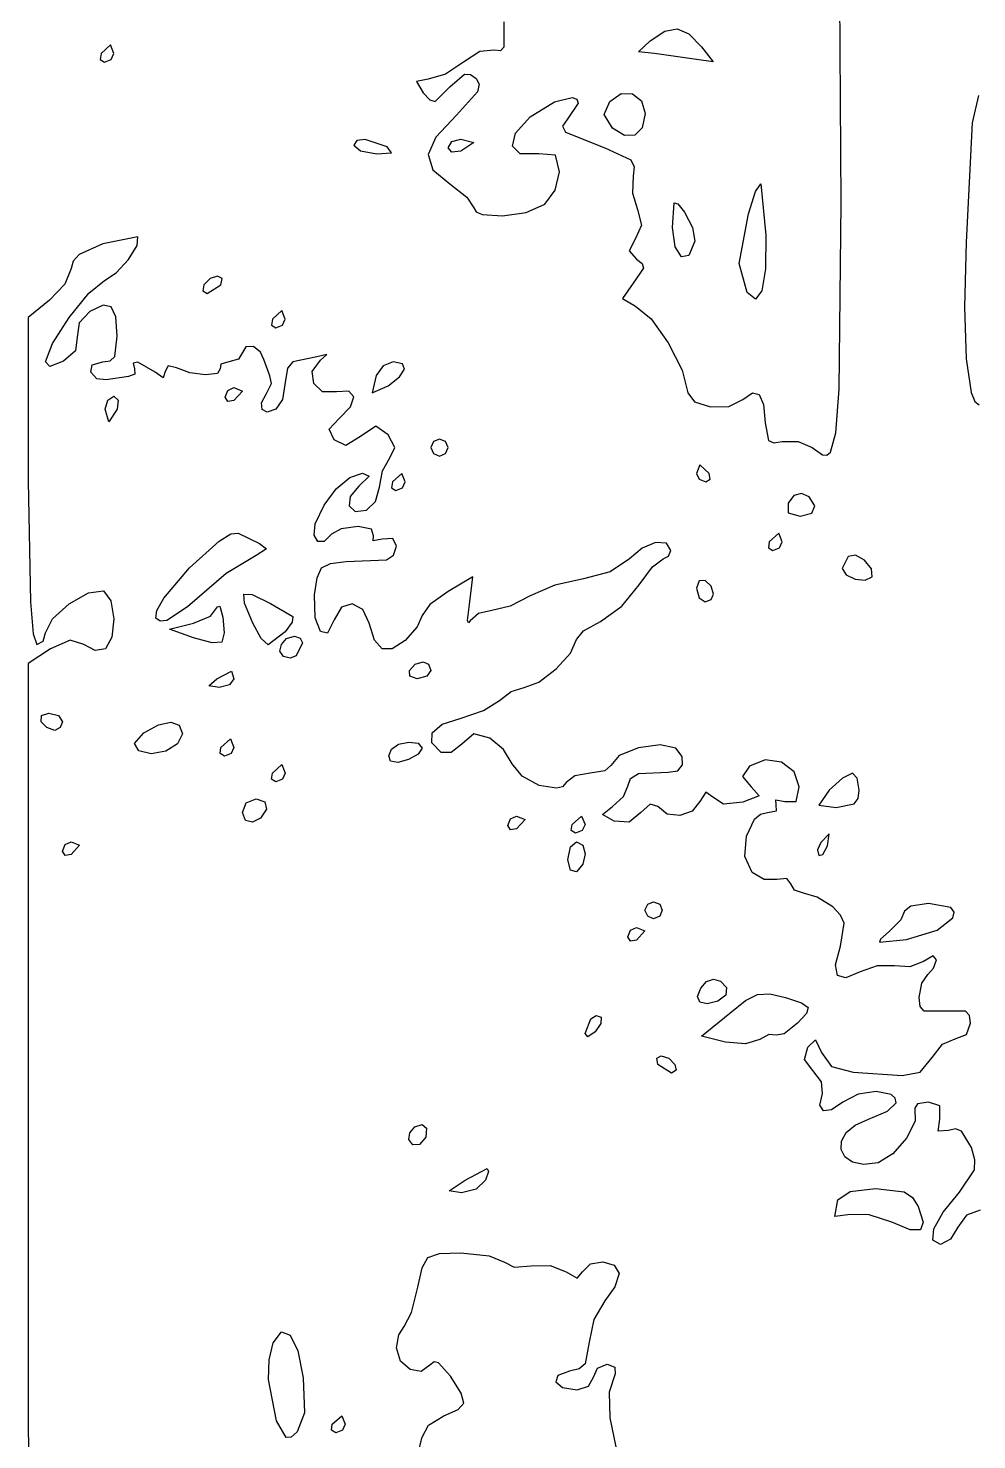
# Model space of a CAD drawing. Extents: x 0 to 282, y 0 to 282.
# Drawn here: x 0 to 39.1, y 177.9 to 236 of the extents above; entities that cross this region are included whole.
import ezdxf

# ---------------------------------------------------------------- set-up
doc = ezdxf.new("R2010")
doc.units = 0

msp = doc.modelspace()

# ---------------------------------------------------------------- linework, layer by layer
at = {"layer": 'Layer 1'}
for p, q in [((33.474791, 228.808388), (33.372814, 243.875883)), ((19.57919, 236.255852), (19.5836, 235.210747)), ((25.131174, 235.016731), (25.611834, 235.479752)), ((25.611834, 235.479752), (26.220377, 235.867808)), ((26.220377, 235.867808), (26.723086, 235.964822)), ((26.723086, 235.964822), (27.199337, 235.757565)), ((27.199337, 235.757565), (27.728504, 235.232807)), ((2.99861, 234.95), (2.963332, 234.707465)), ((3.386666, 235.302778), (2.99861, 234.95)), ((2.99861, 234.95), (2.99861, 234.95)), ((3.527777, 234.95), (3.386666, 235.302778)), ((3.413124, 234.707465), (3.527777, 234.95)), ((18.595821, 235.029946), (17.921134, 234.597793)), ((19.191134, 235.091682), (18.595821, 235.029946)), ((19.445244, 235.060264), (19.191134, 235.091682)), ((19.5836, 235.210747), (19.445244, 235.060264)), ((25.788223, 234.950585), (25.131174, 235.016731)), ((27.516833, 234.70364), (25.788223, 234.950585)), ((27.7285, 235.232807), (28.20475, 234.611036)), ((27.728504, 235.232807), (27.7285, 235.232807)), ((2.963332, 234.707465), (3.139721, 234.597222)), ((3.139721, 234.597222), (3.413124, 234.707465)), ((17.921134, 234.597793), (17.184711, 234.099494)), ((28.20475, 234.611036), (27.516833, 234.70364)), ((16.474744, 233.892237), (15.985264, 233.795223)), ((15.985264, 233.795223), (16.263077, 233.327792)), ((17.184711, 234.099494), (16.474744, 233.892237)), ((17.356687, 233.574737), (17.969639, 234.095085)), ((17.969639, 234.095085), (18.214929, 234.090675)), ((18.214929, 234.090675), (18.450297, 233.927515)), ((18.450297, 233.927515), (18.571564, 233.690492)), ((18.571564, 233.690492), (18.494394, 233.380709)), ((16.263077, 233.327792), (16.533173, 233.038955)), ((16.756966, 232.975014), (17.356687, 233.574737)), ((18.494394, 233.380709), (17.638908, 232.410565)), ((21.668847, 232.963446), (22.397003, 233.147)), ((22.397003, 233.147), (22.593443, 233.076927)), ((23.953777, 232.975024), (24.417901, 233.29969)), ((24.417901, 233.29969), (24.888639, 233.296934)), ((24.888639, 233.296934), (25.253544, 233.009751)), ((39.136351, 233.221779), (38.876177, 232.09289)), ((16.533173, 233.038955), (16.756966, 232.975014)), ((20.672802, 232.340022), (21.668847, 232.963446)), ((22.642296, 232.900607), (22.189752, 232.234189)), ((22.593443, 233.076927), (22.642296, 232.900607)), ((23.715651, 232.441449), (23.953777, 232.975024)), ((25.253544, 233.009751), (25.400167, 232.481135)), ((17.638908, 232.410565), (16.791138, 231.513185)), ((20.068117, 231.666434), (20.672802, 232.340022)), ((22.189752, 232.234189), (21.995724, 231.95803)), ((21.995724, 231.95803), (22.119196, 231.718251)), ((24.05961, 231.881414), (23.715651, 232.441449)), ((25.40017, 232.481137), (25.284966, 231.896298)), ((25.400167, 232.481135), (25.40017, 232.481137)), ((38.876177, 232.09289), (38.629232, 227.18928)), ((13.536242, 231.367374), (13.405605, 231.175)), ((13.868624, 231.417535), (13.536242, 231.367374)), ((14.781435, 231.104444), (13.868624, 231.417535)), ((16.791138, 231.513185), (16.465922, 230.787786)), ((17.445026, 231.325784), (17.815443, 231.422798)), ((17.815443, 231.422798), (18.34461, 231.281687)), ((19.936376, 231.131753), (20.068117, 231.666434)), ((22.119196, 231.718251), (23.741972, 231.070019)), ((24.551848, 231.573286), (24.05961, 231.881414)), ((24.981246, 231.585964), (24.551848, 231.573286)), ((25.284966, 231.896298), (24.981246, 231.585964)), ((13.4056, 231.175), (13.683413, 230.945694)), ((13.405605, 231.175), (13.4056, 231.175)), ((13.683413, 230.945694), (14.358101, 230.822222)), ((14.358101, 230.822222), (14.953414, 230.8575)), ((14.953414, 230.8575), (14.781435, 231.104444)), ((16.465922, 230.787786), (16.656643, 230.168222)), ((17.286276, 231.07002), (17.445026, 231.325784)), ((17.445026, 230.893632), (17.286276, 231.07002)), ((17.815443, 230.928909), (17.445026, 230.893632)), ((18.34461, 231.281687), (17.815443, 230.928909)), ((18.34461, 231.281687), (18.34461, 231.281687)), ((20.261043, 230.82197), (19.936376, 231.131753)), ((21.02558, 230.823072), (20.261043, 230.82197)), ((21.713497, 230.770155), (21.02558, 230.823072)), ((21.872247, 230.082238), (21.713497, 230.770155)), ((23.741972, 231.070019), (24.813537, 230.580539)), ((24.813537, 230.580539), (24.957405, 230.29115)), ((24.957405, 230.29115), (24.906142, 229.905849)), ((16.656643, 230.168222), (17.356686, 229.588345)), ((21.691448, 229.319353), (21.872247, 230.082238)), ((24.906142, 229.905849), (24.888503, 229.204702)), ((17.356686, 229.588345), (18.062242, 229.041539)), ((18.062242, 229.041539), (18.344464, 228.600567)), ((21.272524, 228.741678), (21.691448, 229.319353)), ((24.888503, 229.204702), (25.082531, 228.530019)), ((29.655525, 228.344819), (29.950425, 229.27417)), ((29.950425, 229.27417), (30.162643, 229.588367)), ((30.162643, 229.588367), (30.37431, 227.471697)), ((18.344464, 228.600567), (18.439893, 228.43155)), ((20.502473, 228.40709), (21.272524, 228.741678)), ((25.082531, 228.530019), (25.25892, 227.877379)), ((26.529027, 227.789187), (26.603992, 228.807832)), ((26.603992, 228.807832), (26.752269, 228.766492)), ((26.752269, 228.766492), (27.022916, 228.424187)), ((33.394865, 221.126087), (33.474791, 228.808388)), ((18.439893, 228.43155), (18.697793, 228.319998)), ((18.697793, 228.319998), (19.530679, 228.261018)), ((19.530679, 228.261018), (20.502473, 228.40709)), ((25.25892, 227.877379), (25.011975, 227.330569)), ((27.022916, 228.424187), (27.353645, 227.784776)), ((29.280698, 226.307527), (29.655525, 228.344819)), ((4.515528, 227.400809), (3.069138, 227.118587)), ((4.484111, 227.040311), (4.515528, 227.400809)), ((25.011975, 227.330569), (24.751802, 226.82786)), ((26.637616, 226.986617), (26.529027, 227.789187)), ((27.353645, 227.784776), (27.44625, 227.224737)), ((30.37431, 227.471687), (30.357222, 226.080418)), ((30.37431, 227.471697), (30.37431, 227.471687)), ((3.069138, 227.118587), (2.098998, 226.673204)), ((4.131886, 226.474763), (4.484111, 227.040311)), ((24.751802, 226.82786), (25.047253, 226.483902)), ((26.895034, 226.580921), (26.637616, 226.986617)), ((27.44625, 227.224742), (27.198754, 226.638248)), ((27.44625, 227.224737), (27.44625, 227.224742)), ((38.629232, 227.18928), (38.548203, 224.504859)), ((1.848745, 226.399249), (1.763858, 226.095527)), ((2.098998, 226.673204), (1.848745, 226.399249)), ((3.627524, 225.922446), (4.131886, 226.474763)), ((25.047253, 226.483902), (25.278213, 226.304757)), ((25.278213, 226.304757), (25.333886, 226.109075)), ((27.198754, 226.638248), (26.895034, 226.580921)), ((29.598198, 225.108077), (29.280698, 226.307527)), ((1.763858, 226.095527), (1.508094, 225.456116)), ((2.491468, 225.077983), (3.139698, 225.601639)), ((3.139698, 225.601639), (3.627524, 225.922446)), ((7.487714, 225.680764), (7.23195, 225.425)), ((7.796395, 225.777778), (7.487714, 225.680764)), ((7.986013, 225.680764), (7.796395, 225.777778)), ((7.937506, 225.425), (7.986013, 225.680764)), ((25.333886, 226.109075), (24.906142, 225.496124)), ((30.357222, 226.080418), (30.21115, 225.17863)), ((1.508094, 225.456116), (0.881913, 224.790247)), ((1.684488, 224.084693), (2.491468, 225.077983)), ((7.23195, 225.425), (7.183443, 225.182465)), ((7.183443, 225.182465), (7.373061, 225.072222)), ((7.23195, 225.425), (7.23195, 225.425)), ((7.373061, 225.072222), (7.937506, 225.425)), ((24.906142, 225.496124), (24.469579, 224.861124)), ((29.95263, 224.832468), (29.598198, 225.108077)), ((30.21115, 225.17863), (29.95263, 224.832468)), ((0.881913, 224.790247), (-0.000032, 224.084691)), ((3.083472, 224.583537), (2.539974, 224.331635)), ((3.421919, 224.52125), (3.083472, 224.583537)), ((3.601615, 224.10839), (3.421919, 224.52125)), ((24.469579, 224.861124), (25.011975, 224.543623)), ((25.011975, 224.543623), (25.645874, 224.031543)), ((38.548203, 224.504859), (38.616003, 222.38268)), ((-0.000032, 224.084691), (-0.000032, 217.346631)), ((0.99657, 223.012028), (1.684488, 224.084693)), ((2.103411, 223.855385), (2.010807, 223.273305)), ((2.539974, 224.331635), (2.103411, 223.855385)), ((3.668864, 223.308575), (3.601615, 224.10839)), ((10.0542, 224.014), (10.018922, 223.771465)), ((10.442256, 224.366778), (10.0542, 224.014)), ((10.0542, 224.014), (10.0542, 224.014)), ((10.583367, 224.014), (10.442256, 224.366778)), ((10.468714, 223.771465), (10.583367, 224.014)), ((25.645874, 224.031543), (26.352534, 223.039905)), ((2.010807, 223.273305), (1.940251, 222.713269)), ((3.56744, 222.47514), (3.668864, 223.308575)), ((10.018922, 223.771465), (10.195311, 223.661222)), ((10.195311, 223.661222), (10.468714, 223.771465)), ((0.705528, 222.250249), (0.99657, 223.012028)), ((1.940251, 222.713269), (1.446362, 222.285527)), ((8.819425, 222.6383), (8.656265, 222.364896)), ((8.956126, 222.867606), (8.819425, 222.6383)), ((9.278036, 222.885245), (8.956126, 222.867606)), ((9.569078, 222.64712), (9.278036, 222.885245)), ((9.70137, 222.356078), (9.569078, 222.64712)), ((26.352534, 223.039905), (26.926902, 221.909361)), ((0.890736, 222.06945), (0.705528, 222.250249)), ((1.446362, 222.285527), (0.890736, 222.06945)), ((2.575252, 221.826911), (2.636988, 222.131182)), ((2.636988, 222.131182), (3.069141, 222.250245)), ((3.069141, 222.250245), (3.376168, 222.301508)), ((3.376168, 222.301508), (3.56744, 222.47514)), ((4.506711, 222.241425), (4.318196, 222.19402)), ((4.318196, 222.19402), (4.37442, 221.968022)), ((5.221087, 221.826911), (4.506711, 222.241425)), ((5.767893, 222.091494), (5.644421, 221.862188)), ((6.103032, 222.003299), (5.767893, 222.091494)), ((7.93307, 222.162049), (7.902202, 221.968022)), ((8.25498, 222.250244), (7.93307, 222.162049)), ((8.656265, 222.364896), (8.25498, 222.250244)), ((9.948315, 221.6858), (9.70137, 222.356078)), ((10.900816, 222.250243), (10.67592, 221.998888)), ((11.888594, 222.46191), (10.900816, 222.250243)), ((11.697874, 221.853918), (12.029705, 222.320799)), ((12.289879, 222.563333), (11.888594, 222.46191)), ((12.029705, 222.320799), (12.289879, 222.563333)), ((14.609432, 222.087284), (14.3228, 221.685999)), ((15.028356, 222.250444), (14.609432, 222.087284)), ((15.407041, 222.170518), (15.028356, 222.250444)), ((15.491377, 221.954993), (15.407041, 222.170518)), ((38.616003, 222.38268), (38.822709, 220.988106)), ((2.826606, 221.549098), (2.575252, 221.826911)), ((3.210252, 221.509411), (2.826606, 221.549098)), ((4.127475, 221.650522), (3.210252, 221.509411)), ((4.383239, 221.743126), (4.127475, 221.650522)), ((4.37442, 221.968022), (4.383239, 221.743126)), ((5.551817, 221.593195), (5.221087, 221.826911)), ((5.644421, 221.862188), (5.551817, 221.593195)), ((6.652045, 221.79935), (6.103032, 222.003299)), ((7.293661, 221.721077), (6.652045, 221.79935)), ((7.789754, 221.775096), (7.293661, 221.721077)), ((7.902202, 221.968022), (7.789754, 221.775096)), ((10.02328, 221.368299), (9.948315, 221.6858)), ((10.67592, 221.998888), (10.583316, 221.403576)), ((11.756302, 221.363887), (11.697874, 221.853918)), ((14.3228, 221.686), (14.15964, 220.984854)), ((14.3228, 221.685999), (14.3228, 221.686)), ((14.816689, 221.262666), (15.291286, 221.640249)), ((15.291286, 221.640249), (15.491377, 221.954993)), ((26.926902, 221.909361), (27.163925, 220.980563)), ((8.113244, 220.803838), (8.223487, 221.077241)), ((8.223487, 221.077241), (8.466022, 221.191894)), ((8.466022, 221.191894), (8.8188, 221.050783)), ((8.8188, 221.050783), (8.466022, 220.662727)), ((8.8188, 221.050783), (8.8188, 221.050783)), ((9.609869, 220.572895), (9.807204, 220.944966)), ((9.807204, 220.944966), (10.02328, 221.368299)), ((10.583316, 221.403576), (10.468663, 220.711249)), ((12.119002, 221.025992), (11.756302, 221.363887)), ((12.699983, 221.015519), (12.119002, 221.025992)), ((13.207652, 221.053), (12.699983, 221.015519)), ((13.401129, 220.812671), (13.207652, 221.053)), ((14.15964, 220.984854), (14.816689, 221.262666)), ((27.163925, 220.980563), (27.442289, 220.604083)), ((29.421705, 220.698341), (29.818029, 220.976154)), ((29.818029, 220.976154), (30.105213, 220.910008)), ((30.105213, 220.910008), (30.279948, 220.499903)), ((33.25465, 219.336082), (33.394865, 221.126087)), ((38.822709, 220.988106), (38.975051, 220.615346)), ((3.174351, 220.309949), (3.271365, 220.680365)), ((3.315462, 219.780782), (3.174351, 220.309949)), ((3.271365, 220.680365), (3.527129, 220.839116)), ((3.66824, 220.309949), (3.315462, 219.780782)), ((3.527129, 220.839116), (3.703518, 220.680365)), ((3.703518, 220.680365), (3.66824, 220.309949)), ((3.66824, 220.309949), (3.66824, 220.309949)), ((8.223487, 220.627449), (8.113244, 220.803838)), ((8.466022, 220.662727), (8.223487, 220.627449)), ((9.630815, 220.296736), (9.609869, 220.572895)), ((10.19526, 220.309966), (9.83697, 220.185942)), ((10.468663, 220.711249), (10.19526, 220.309966)), ((12.805816, 219.921909), (13.270491, 220.400363)), ((13.270491, 220.400363), (13.401129, 220.812671)), ((27.442289, 220.604083), (28.094376, 220.402889)), ((28.094376, 220.402889), (28.845683, 220.419977)), ((28.845683, 220.419977), (29.421705, 220.698341)), ((30.279948, 220.499903), (30.338928, 219.74584)), ((38.975051, 220.615346), (39.158399, 220.4865)), ((9.83697, 220.185942), (9.630815, 220.296736)), ((12.395711, 219.480936), (12.805816, 219.921909)), ((30.338928, 219.74584), (30.480039, 219.013825)), ((12.594149, 219.039964), (12.395711, 219.480936)), ((13.687759, 219.181075), (13.074807, 218.806248)), ((14.31835, 219.613228), (13.687759, 219.181075)), ((14.816649, 219.25163), (14.31835, 219.613228)), ((15.090051, 218.722463), (14.816649, 219.25163)), ((33.030512, 218.53041), (33.25465, 219.336082)), ((13.074807, 218.806248), (12.594149, 219.039964)), ((14.887204, 218.299129), (15.090051, 218.722463)), ((16.690843, 218.977764), (16.5806, 218.722)), ((16.5806, 218.722), (16.690843, 218.479465)), ((16.5806, 218.722), (16.5806, 218.722)), ((16.933378, 219.074778), (16.690843, 218.977764)), ((17.189142, 218.977764), (16.933378, 219.074778)), ((17.286156, 218.722), (17.189142, 218.977764)), ((17.189142, 218.479465), (17.286156, 218.722)), ((30.480039, 219.013825), (30.696116, 218.922324)), ((30.696116, 218.922324), (31.044484, 218.969728)), ((31.044484, 218.969728), (31.701533, 218.978547)), ((31.701533, 218.978547), (32.279204, 218.722783)), ((32.279204, 218.722783), (32.709635, 218.421751)), ((14.582933, 217.765549), (14.887204, 218.299129)), ((16.690843, 218.479465), (16.933378, 218.369222)), ((16.933378, 218.369222), (17.189142, 218.479465)), ((27.657811, 218.016778), (27.5167, 217.664)), ((28.045867, 217.664), (27.657811, 218.016778)), ((32.709635, 218.421751), (32.882967, 218.406911)), ((32.882967, 218.406911), (33.030512, 218.53041)), ((12.682341, 217.020302), (13.236864, 217.487734)), ((13.236864, 217.487734), (13.758314, 217.664123)), ((14.044947, 217.545061), (13.617203, 217.134956)), ((13.758314, 217.664123), (14.044947, 217.545061)), ((14.46387, 217.099679), (14.582933, 217.765549)), ((15.381156, 217.663778), (14.9931, 217.311)), ((15.522267, 217.311), (15.381156, 217.663778)), ((27.5167, 217.664), (27.631353, 217.421465)), ((27.5167, 217.664), (27.5167, 217.664)), ((27.631353, 217.421465), (27.904756, 217.311222)), ((27.904756, 217.311222), (28.081145, 217.421465)), ((28.081145, 217.421465), (28.045867, 217.664)), ((-0.000032, 217.346631), (0.096982, 212.376872)), ((12.180734, 216.354433), (12.682341, 217.020302)), ((13.617203, 217.134956), (13.260016, 216.712725)), ((14.30512, 216.504366), (14.46387, 217.099679)), ((14.9931, 217.311), (14.957822, 217.068465)), ((14.957822, 217.068465), (15.134211, 216.958222)), ((14.9931, 217.311), (14.9931, 217.311)), ((15.134211, 216.958222), (15.407614, 217.068465)), ((15.407614, 217.068465), (15.522267, 217.311)), ((31.838206, 216.839105), (31.521809, 216.754769)), ((32.154604, 216.69193), (31.838206, 216.839105)), ((11.818034, 215.582733), (12.180734, 216.354433)), ((13.260016, 216.712725), (13.220328, 216.323566)), ((13.220328, 216.323566), (13.458453, 216.093158)), ((13.934703, 216.147178), (14.30512, 216.504366)), ((31.2914, 216.429), (31.28699, 216.032125)), ((31.291402, 216.429), (31.2914, 216.429)), ((31.521809, 216.754769), (31.291402, 216.429)), ((32.385012, 216.323167), (32.154604, 216.69193)), ((32.270359, 216.018896), (32.385012, 216.323167)), ((13.458453, 216.093158), (13.934703, 216.147178)), ((31.28699, 216.032125), (31.785289, 215.899833)), ((31.785289, 215.899833), (32.270359, 216.018896)), ((7.859984, 214.872201), (8.341815, 215.167583)), ((8.341815, 215.167583), (8.642159, 215.194661)), ((8.642159, 215.194661), (9.524104, 214.771327)), ((11.778898, 215.114751), (11.818034, 215.582733)), ((11.928277, 214.855128), (11.778898, 215.114751)), ((12.488312, 215.159399), (12.190105, 214.853475)), ((12.889596, 215.384295), (12.488312, 215.159399)), ((13.581922, 215.476899), (12.889596, 215.384295)), ((14.137547, 215.362246), (13.581922, 215.476899)), ((14.216922, 215.088843), (14.137547, 215.362246)), ((14.208103, 214.885996), (14.216922, 215.088843)), ((30.903356, 215.194778), (30.5153, 214.842)), ((31.044467, 214.842), (30.903356, 215.194778)), ((6.644553, 213.779141), (7.859984, 214.872201)), ((9.810732, 214.550839), (9.382989, 214.277436)), ((9.524104, 214.771327), (9.5241, 214.771325)), ((9.5241, 214.771325), (9.810732, 214.550839)), ((12.190105, 214.853475), (11.928277, 214.855128)), ((14.5697, 214.947732), (14.208103, 214.885996)), ((15.015083, 214.978601), (14.5697, 214.947732)), ((15.169423, 214.66551), (15.015083, 214.978601)), ((15.037132, 214.290683), (15.169423, 214.66551)), ((25.282566, 214.588345), (24.764976, 214.136348)), ((25.836536, 214.815445), (25.282566, 214.588345)), ((26.278059, 214.791192), (25.836536, 214.815445)), ((26.458306, 214.489126), (26.278059, 214.791192)), ((26.365702, 214.246591), (26.458306, 214.489126)), ((30.5153, 214.842), (30.480022, 214.599465)), ((30.480022, 214.599465), (30.656411, 214.489222)), ((30.5153, 214.842), (30.5153, 214.842)), ((30.656411, 214.489222), (30.929814, 214.599465)), ((30.929814, 214.599465), (31.044467, 214.842)), ((9.382989, 214.277436), (8.148269, 213.536602)), ((12.078201, 213.765932), (12.442555, 213.954446)), ((12.442555, 213.954446), (13.088029, 214.03051)), ((13.088029, 214.03051), (14.746089, 214.101065)), ((14.746089, 214.101065), (15.037132, 214.290683)), ((24.764976, 214.136348), (23.957996, 213.61159)), ((25.699834, 213.818849), (26.140806, 214.136348)), ((26.140806, 214.136348), (26.365702, 214.246591)), ((33.7609, 214.242), (33.513955, 213.748111)), ((34.064065, 214.298225), (33.760897, 214.242)), ((33.760897, 214.242), (33.7609, 214.242)), ((34.439994, 214.083251), (34.064065, 214.298225)), ((34.723319, 213.735985), (34.439994, 214.083251)), ((5.581258, 212.520716), (6.644553, 213.779141)), ((8.148269, 213.536602), (6.560769, 212.160772)), ((11.782749, 212.65468), (11.892441, 213.36575)), ((11.892441, 213.36575), (12.078201, 213.765932)), ((18.309144, 213.395514), (17.286084, 212.795791)), ((18.168033, 212.266624), (18.309144, 213.395514)), ((23.957996, 213.61159), (22.859976, 213.324959)), ((25.153028, 213.078018), (25.699834, 213.818849)), ((33.513955, 213.748111), (33.677115, 213.48463)), ((33.677115, 213.48463), (34.051943, 213.307138)), ((34.466456, 213.261939), (34.748675, 213.395333)), ((34.748675, 213.395333), (34.723319, 213.735985)), ((2.47658, 212.73957), (3.104414, 212.83107)), ((3.104414, 212.83107), (3.408134, 212.411595)), ((17.286084, 212.795791), (16.532023, 212.262214)), ((21.686991, 213.064785), (20.672756, 212.619403)), ((22.859976, 213.324959), (21.686991, 213.064785)), ((24.438653, 212.187249), (25.153028, 213.078018)), ((27.626943, 213.241271), (27.5167, 212.937)), ((27.5167, 212.937), (27.626943, 212.535715)), ((27.5167, 212.937), (27.5167, 212.937)), ((27.869478, 213.2545), (27.626943, 213.241271)), ((28.125242, 213.011965), (27.869478, 213.2545)), ((28.222256, 212.690055), (28.125242, 213.011965)), ((34.051943, 213.307138), (34.466456, 213.261939)), ((0.096982, 212.376872), (0.208327, 211.061119)), ((0.996015, 211.670212), (1.680074, 212.284266)), ((1.680074, 212.284266), (2.47658, 212.73957)), ((3.408134, 212.411595), (3.523338, 211.671312)), ((5.289596, 212.018628), (5.581258, 212.520716)), ((7.795388, 212.160761), (7.887992, 212.18722)), ((7.887992, 212.18722), (8.007055, 211.737427)), ((8.906253, 212.31179), (8.884755, 212.689926)), ((8.884755, 212.689926), (9.22706, 212.671185)), ((9.241943, 211.490479), (8.906253, 212.31179)), ((9.22706, 212.671185), (9.982777, 212.301868)), ((9.982777, 212.301868), (9.98278, 212.301871)), ((9.98278, 212.301871), (10.900003, 211.772704)), ((11.820232, 211.715956), (11.782749, 212.65468)), ((13.34379, 212.288668), (12.89951, 212.150313)), ((13.774842, 212.063221), (13.34379, 212.288668)), ((16.532023, 212.262214), (16.227754, 211.808013)), ((18.093068, 211.600755), (18.168033, 212.266624)), ((19.839317, 212.200479), (19.085256, 212.01968)), ((20.672756, 212.619403), (19.839317, 212.200479)), ((23.565528, 211.561068), (24.438653, 212.187249)), ((27.626943, 212.535715), (27.869478, 212.372555)), ((27.869478, 212.372555), (28.125242, 212.465159)), ((28.125242, 212.465159), (28.222256, 212.690055)), ((0.705524, 211.10246), (0.996015, 211.670212)), ((3.523338, 211.671312), (3.446719, 210.911186)), ((5.255489, 211.702161), (5.289596, 212.018628)), ((5.434635, 211.57042), (5.255489, 211.702161)), ((5.709692, 211.600737), (5.434635, 211.57042)), ((6.560769, 212.160772), (5.709692, 211.600737)), ((6.80761, 211.490483), (7.499937, 211.785935)), ((7.499937, 211.785935), (7.795388, 212.160761)), ((8.007055, 211.737427), (8.068791, 211.093607)), ((10.900003, 211.772704), (10.874096, 211.531272)), ((12.029694, 211.150958), (11.820232, 211.715956)), ((12.594138, 211.63162), (12.318531, 211.082056)), ((12.89951, 212.150313), (12.594138, 211.63162)), ((14.040528, 211.490509), (13.774842, 212.063221)), ((16.227754, 211.808013), (16.020497, 211.349401)), ((18.123385, 211.5076), (18.093068, 211.600755)), ((18.203311, 211.596346), (18.123385, 211.5076)), ((18.53845, 211.887388), (18.203311, 211.596346)), ((19.085256, 212.01968), (18.53845, 211.887388)), ((0.208327, 211.061119), (0.352746, 210.608571)), ((0.60851, 210.749682), (0.705524, 211.10246)), ((5.819832, 211.243538), (6.80761, 211.490483)), ((6.80761, 210.89076), (5.819832, 211.243538)), ((8.068791, 211.093607), (7.971777, 210.714367)), ((9.585901, 210.864299), (9.241943, 211.490479)), ((10.586912, 211.137703), (9.876943, 210.608534)), ((10.874096, 211.531272), (10.586912, 211.137703)), ((12.318531, 211.082056), (12.029694, 211.150958)), ((14.252197, 210.789914), (14.040528, 211.490509)), ((16.020497, 211.349401), (15.522198, 210.784953)), ((22.57775, 210.820234), (22.859973, 211.177421)), ((22.859973, 211.177421), (23.565528, 211.561068)), ((0.917194, 210.43218), (-0.000029, 209.832457)), ((0.352746, 210.608571), (0.60851, 210.749682)), ((1.72417, 210.798187), (0.917194, 210.43218)), ((2.293024, 210.608569), (1.72417, 210.798187)), ((2.760455, 210.374853), (2.293024, 210.608569)), ((3.174969, 210.43218), (2.760455, 210.374853)), ((3.446719, 210.911186), (3.174969, 210.43218)), ((7.574904, 210.683503), (6.80761, 210.89076)), ((7.97178, 210.714371), (7.574904, 210.683503)), ((7.971777, 210.714367), (7.97178, 210.714371)), ((9.876943, 210.608534), (9.585901, 210.864299)), ((10.365155, 210.336237), (10.423583, 210.617357)), ((10.423583, 210.617357), (10.640762, 210.85879)), ((10.640762, 210.85879), (10.970389, 210.961316)), ((10.970389, 210.961316), (11.195285, 210.873121)), ((11.28789, 210.679094), (11.032126, 210.145517)), ((11.195285, 210.873121), (11.287889, 210.679094)), ((11.287889, 210.679094), (11.28789, 210.679094)), ((14.569698, 210.436584), (14.252197, 210.789914)), ((14.993031, 210.433828), (14.569698, 210.436584)), ((15.522198, 210.784953), (14.993031, 210.433828)), ((22.330805, 210.258541), (22.57775, 210.820234)), ((10.511778, 210.114649), (10.365155, 210.336237)), ((10.781874, 210.049054), (10.511778, 210.114649)), ((11.032126, 210.145517), (10.781874, 210.049054)), ((15.93988, 209.805968), (16.26179, 209.902982)), ((16.26179, 209.902982), (16.486686, 209.805968)), ((21.7399, 209.607555), (22.330805, 210.258541)), ((-0.000029, 209.832457), (-0.000029, 179.352457)), ((7.759844, 209.197426), (8.363976, 209.514926)), ((8.363976, 209.514926), (8.4654, 209.197426)), ((15.697345, 209.550204), (15.93988, 209.805968)), ((15.710574, 209.307669), (15.697345, 209.550204)), ((16.014845, 209.197426), (15.710574, 209.307669)), ((16.41613, 209.307669), (16.014845, 209.197426)), ((16.57929, 209.550204), (16.41613, 209.307669)), ((16.486686, 209.805968), (16.57929, 209.550204)), ((16.57929, 209.550204), (16.57929, 209.550204)), ((21.029933, 209.069018), (21.7399, 209.607555)), ((7.442343, 208.915203), (7.759844, 209.197426)), ((7.865677, 208.844648), (7.442343, 208.915203)), ((8.284601, 208.954891), (7.865677, 208.844648)), ((8.4654, 209.197426), (8.284601, 208.954891)), ((8.4654, 209.197426), (8.4654, 209.197426)), ((19.40274, 208.315507), (19.887811, 208.685923)), ((19.887811, 208.685923), (20.4258, 208.844674)), ((20.4258, 208.844674), (21.029933, 209.069018)), ((18.750098, 207.892173), (19.40274, 208.315507)), ((0.527455, 207.433536), (0.540684, 207.6893)), ((0.540684, 207.6893), (0.844955, 207.786314)), ((0.844955, 207.786314), (1.24624, 207.6893)), ((1.24624, 207.6893), (1.4094, 207.433536)), ((17.038575, 207.334346), (17.77996, 207.574673)), ((17.77996, 207.574673), (18.750098, 207.892173)), ((0.76999, 207.191001), (0.527455, 207.433536)), ((1.0919, 207.080758), (0.76999, 207.191001)), ((1.316796, 207.191001), (1.0919, 207.080758)), ((1.4094, 207.433536), (1.316796, 207.191001)), ((1.4094, 207.433536), (1.4094, 207.433536)), ((4.377251, 206.538366), (4.760897, 206.974929)), ((4.760897, 206.974929), (5.366132, 207.311722)), ((5.366132, 207.311722), (5.872147, 207.420311)), ((5.872147, 207.420311), (6.219413, 207.29739)), ((6.3484, 206.939651), (6.146655, 206.52679)), ((6.219413, 207.29739), (6.348397, 206.939651)), ((6.348397, 206.939651), (6.3484, 206.939651)), ((16.614139, 206.562643), (16.637841, 206.974953)), ((16.637841, 206.974953), (17.038575, 207.334346)), ((4.54923, 206.234095), (4.377251, 206.538366)), ((6.146655, 206.52679), (5.660484, 206.229686)), ((7.899955, 206.132671), (7.935233, 206.375206)), ((7.935233, 206.375206), (8.323289, 206.727984)), ((8.323289, 206.727984), (8.4644, 206.375206)), ((8.4644, 206.375206), (8.349747, 206.132671)), ((8.4644, 206.375206), (8.4644, 206.375206)), ((14.955518, 206.30465), (15.243252, 206.513561)), ((15.243252, 206.513561), (15.669893, 206.600102)), ((15.669893, 206.600102), (16.056846, 206.547736)), ((16.056846, 206.547736), (16.225518, 206.339928)), ((17.003848, 206.163563), (16.614139, 206.562643)), ((17.850515, 206.516341), (17.413952, 206.167972)), ((18.353226, 206.930855), (17.850515, 206.516341)), ((19.014685, 206.763286), (18.353226, 206.930855)), ((19.565901, 206.287039), (19.014685, 206.763286)), ((25.130971, 206.357595), (24.333363, 206.042299)), ((26.027797, 206.487682), (25.130971, 206.357595)), ((26.669963, 206.339956), (26.027797, 206.487682)), ((5.068478, 206.111175), (4.54923, 206.234095)), ((5.660484, 206.229686), (5.068478, 206.111175)), ((8.076344, 206.022428), (7.899955, 206.132671)), ((8.349747, 206.132671), (8.076344, 206.022428)), ((14.845275, 206.031247), (14.955518, 206.30465)), ((14.92024, 205.810761), (14.845275, 206.031247)), ((15.213488, 205.759498), (14.92024, 205.810761)), ((15.652256, 205.876907), (15.213488, 205.759498)), ((16.051336, 206.093534), (15.652256, 205.876907)), ((16.22552, 206.339928), (16.051336, 206.093534)), ((16.225518, 206.339928), (16.22552, 206.339928)), ((17.413952, 206.167972), (17.003848, 206.163563)), ((19.931908, 205.704956), (19.565901, 206.287039)), ((24.333363, 206.042299), (23.988853, 205.6344)), ((26.932893, 205.9971), (26.669963, 206.339956)), ((26.947776, 205.660858), (26.932893, 205.9971)), ((30.35097, 205.868667), (29.703844, 205.599122)), ((31.01794, 205.771102), (30.35097, 205.868667)), ((31.53939, 205.37588), (31.01794, 205.771102)), ((10.016425, 205.074336), (10.051703, 205.316871)), ((10.051703, 205.316871), (10.439759, 205.669649)), ((10.439759, 205.669649), (10.58087, 205.316871)), ((10.58087, 205.316871), (10.466217, 205.074336)), ((10.58087, 205.316871), (10.58087, 205.316871)), ((20.338706, 205.186813), (19.931908, 205.704956)), ((22.502776, 205.202247), (22.154408, 204.928844)), ((23.142186, 205.3169), (22.502776, 205.202247)), ((23.737499, 205.409504), (23.142186, 205.3169)), ((23.988853, 205.6344), (23.737499, 205.409504)), ((24.804646, 205.10413), (25.126557, 205.30808)), ((25.126557, 205.30808), (26.352463, 205.352178)), ((26.352463, 205.352178), (26.744377, 205.417221)), ((26.744377, 205.417221), (26.947776, 205.660858)), ((29.703844, 205.599122), (29.408392, 205.175788)), ((31.749954, 204.752455), (31.53939, 205.37588)), ((33.937201, 205.316556), (33.527096, 205.109299)), ((34.131229, 205.109299), (33.937201, 205.316556)), ((10.192814, 204.964093), (10.016425, 205.074336)), ((10.466217, 205.074336), (10.192814, 204.964093)), ((21.043159, 204.814191), (20.338706, 205.186813)), ((21.747612, 204.692923), (21.043159, 204.814191)), ((22.00682, 204.75962), (21.747612, 204.692923)), ((22.154408, 204.928844), (22.00682, 204.75962)), ((24.509195, 204.35117), (24.694403, 204.787733)), ((24.694403, 204.787733), (24.804646, 205.10413)), ((29.408392, 205.175788), (29.7744, 204.752455)), ((29.7744, 204.752455), (30.100719, 204.382038)), ((31.622072, 204.148322), (31.749954, 204.752455)), ((32.9847, 204.611), (32.556957, 203.993638)), ((33.527096, 205.109299), (32.9847, 204.611)), ((32.9847, 204.611), (32.9847, 204.611)), ((34.219423, 204.611), (34.131229, 205.109299)), ((34.169814, 204.277515), (34.219423, 204.611)), ((8.817092, 203.694089), (8.980252, 204.095374)), ((8.980252, 204.095374), (9.381537, 204.258534)), ((9.381537, 204.258534), (9.738725, 204.139472)), ((9.738725, 204.139472), (9.804871, 203.8352)), ((24.059403, 203.941066), (24.509195, 204.35117)), ((25.616034, 204.042489), (25.223569, 203.694121)), ((25.929125, 203.941066), (25.616034, 204.042489)), ((27.657735, 204.152733), (27.333069, 203.75255)), ((27.909089, 204.531969), (27.657735, 204.152733)), ((28.186902, 204.329122), (27.909089, 204.531969)), ((28.632283, 204.03808), (28.186902, 204.329122)), ((29.421622, 204.117455), (28.632283, 204.03808)), ((30.100719, 204.382038), (29.421622, 204.117455)), ((30.797453, 204.011621), (30.788634, 204.214468)), ((30.788634, 204.214468), (31.150231, 204.152732)), ((31.150231, 204.152732), (31.622072, 204.148322)), ((33.266922, 203.905444), (34.007756, 204.059784)), ((34.007756, 204.059784), (34.169814, 204.277515)), ((8.941667, 203.373833), (8.817092, 203.694089)), ((9.561233, 203.460925), (9.231606, 203.301624)), ((9.80487, 203.8352), (9.561233, 203.460925)), ((9.804871, 203.8352), (9.80487, 203.8352)), ((19.863557, 203.438324), (20.106092, 203.552977)), ((20.106092, 203.552977), (20.45887, 203.411866)), ((22.399153, 203.200199), (22.787209, 203.552977)), ((22.787209, 203.552977), (22.92832, 203.200199)), ((23.644889, 203.614746), (24.059403, 203.941066)), ((24.129959, 203.341343), (23.644889, 203.614746)), ((25.223569, 203.694121), (24.742909, 203.292835)), ((26.313323, 203.626873), (25.929125, 203.941066)), ((26.833118, 203.570649), (26.313323, 203.626873)), ((27.333069, 203.75255), (26.833118, 203.570649)), ((29.908894, 203.427329), (30.156941, 203.634312)), ((30.156941, 203.634312), (30.444675, 203.694121)), ((30.444675, 203.694121), (30.806273, 203.760266)), ((30.806273, 203.760266), (30.797453, 204.011621)), ((32.556957, 203.993638), (33.266922, 203.905444)), ((9.231606, 203.301624), (8.941667, 203.373833)), ((19.753314, 203.164921), (19.863557, 203.438324)), ((19.863557, 202.988533), (19.753314, 203.164921)), ((20.106092, 203.02381), (19.863557, 202.988533)), ((20.45887, 203.411866), (20.106092, 203.02381)), ((20.45887, 203.411866), (20.45887, 203.411866)), ((22.363875, 202.957664), (22.399153, 203.200199)), ((22.540264, 202.847421), (22.363875, 202.957664)), ((22.813667, 202.957664), (22.540264, 202.847421)), ((22.92832, 203.200199), (22.813667, 202.957664)), ((22.92832, 203.200199), (22.92832, 203.200199)), ((24.742909, 203.292835), (24.129959, 203.341343)), ((29.57155, 202.723977), (29.908894, 203.427329)), ((1.408564, 202.106591), (1.518807, 202.379994)), ((1.518807, 202.379994), (1.761342, 202.494647)), ((1.761342, 202.494647), (2.11412, 202.353536)), ((2.11412, 202.353536), (1.761342, 201.96548)), ((2.11412, 202.353536), (2.11412, 202.353536)), ((22.222464, 201.753813), (22.332707, 202.28298)), ((22.332707, 202.28298), (22.575242, 202.494647)), ((22.575242, 202.494647), (22.831006, 202.353536)), ((22.831006, 202.353536), (22.92802, 202.000758)), ((29.512019, 201.888334), (29.57155, 202.723977)), ((32.632, 202.459), (32.504118, 202.154729)), ((32.984778, 202.825007), (32.632, 202.459)), ((32.632, 202.459), (32.632, 202.459)), ((32.724604, 201.965111), (32.914222, 202.317889)), ((32.914222, 202.317889), (32.984778, 202.825007)), ((1.518807, 201.930202), (1.408564, 202.106591)), ((1.761342, 201.96548), (1.518807, 201.930202)), ((22.332707, 201.32166), (22.222464, 201.753813)), ((22.92802, 202.000758), (22.831006, 201.564195)), ((22.92802, 202.000758), (22.92802, 202.000758)), ((29.809675, 201.224671), (29.512019, 201.888334)), ((32.504118, 202.154729), (32.561444, 201.929833)), ((32.561444, 201.929833), (32.724604, 201.965111)), ((22.575242, 201.259924), (22.332707, 201.32166)), ((22.831006, 201.564195), (22.575242, 201.259924)), ((30.307977, 200.938039), (29.809675, 201.224671)), ((30.832735, 200.942449), (30.307977, 200.938039)), ((31.23402, 200.973317), (30.832735, 200.942449)), ((31.39718, 200.76606), (31.23402, 200.973317)), ((31.55593, 200.492656), (31.39718, 200.76606)), ((25.507627, 199.928194), (25.750162, 200.025208)), ((25.750162, 200.025208), (26.005926, 199.928194)), ((31.926347, 200.378004), (31.55593, 200.492656)), ((32.486386, 200.214844), (31.926347, 200.378004)), ((33.125797, 199.813559), (32.486386, 200.214844)), ((25.397384, 199.67243), (25.507627, 199.928194)), ((25.507627, 199.429895), (25.397384, 199.67243)), ((25.750162, 199.319652), (25.507627, 199.429895)), ((26.005926, 199.429895), (25.750162, 199.319652)), ((26.005926, 199.928194), (26.10294, 199.67243)), ((26.10294, 199.67243), (26.005926, 199.429895)), ((26.10294, 199.67243), (26.10294, 199.67243)), ((33.453219, 199.470702), (33.125797, 199.813559)), ((33.602047, 199.13446), (33.453219, 199.470702)), ((36.0892, 199.637), (35.93045, 199.279812)), ((36.089201, 199.637003), (36.0892, 199.637)), ((36.344963, 199.83544), (36.089201, 199.637003)), ((37.076979, 199.954503), (36.344963, 199.83544)), ((37.995304, 199.787485), (37.076979, 199.954503)), ((38.132419, 199.594215), (37.995304, 199.787485)), ((38.073576, 199.35919), (38.132419, 199.594215)), ((24.691384, 198.578818), (24.801627, 198.852221)), ((24.801627, 198.852221), (25.044162, 198.966874)), ((25.044162, 198.966874), (25.39694, 198.825763)), ((25.39694, 198.825763), (25.044162, 198.437707)), ((25.39694, 198.825763), (25.39694, 198.825763)), ((33.443297, 198.190779), (33.602047, 199.13446)), ((35.93045, 199.279812), (35.4542, 198.790333)), ((36.159756, 198.472833), (37.424244, 198.858133)), ((37.424244, 198.858133), (38.073576, 199.35919)), ((24.801627, 198.402429), (24.691384, 198.578818)), ((25.044162, 198.437707), (24.801627, 198.402429)), ((35.093154, 198.487716), (35.052915, 198.35377)), ((35.052915, 198.35377), (36.159756, 198.472833)), ((35.4542, 198.790333), (35.093154, 198.487716)), ((33.242655, 197.425142), (33.443297, 198.190779)), ((37.262121, 197.789498), (36.865246, 197.555783)), ((37.394413, 197.626338), (37.262121, 197.789498)), ((33.319825, 196.986927), (33.242655, 197.425142)), ((34.254686, 197.132449), (33.661578, 196.886055)), ((34.960239, 197.388213), (34.254686, 197.132449)), ((35.665796, 197.379394), (34.960239, 197.388213)), ((36.305211, 197.335296), (35.665796, 197.379394)), ((36.865246, 197.555783), (36.305211, 197.335296)), ((37.041635, 197.026615), (37.28417, 197.286789)), ((37.28417, 197.286789), (37.394413, 197.626338)), ((27.690606, 196.462155), (27.935346, 196.740518)), ((27.935346, 196.740518), (28.219772, 196.836981)), ((28.219772, 196.836981), (28.504199, 196.75485)), ((28.504199, 196.75485), (28.748936, 196.497432)), ((28.74894, 196.497433), (28.731301, 196.175523)), ((28.748936, 196.497432), (28.74894, 196.497433)), ((33.661578, 196.886055), (33.319825, 196.986927)), ((36.688857, 196.074114), (36.7991, 196.669427)), ((36.7991, 196.669427), (37.041635, 197.026615)), ((27.557765, 196.116542), (27.690606, 196.462155)), ((27.659739, 195.8933), (27.557765, 196.116542)), ((27.953536, 195.822193), (27.659739, 195.8933)), ((28.396162, 195.932988), (27.953536, 195.822193)), ((28.731301, 196.175523), (28.396162, 195.932988)), ((28.890059, 195.439098), (29.536085, 195.955035)), ((29.536085, 195.955035), (30.036589, 196.20639)), ((30.036589, 196.20639), (30.537093, 196.232848)), ((30.537093, 196.232848), (31.183119, 196.074098)), ((31.183119, 196.074098), (31.845682, 195.854163)), ((36.730198, 195.713068), (36.688857, 196.074114)), ((23.170201, 195.205381), (23.389034, 195.331609)), ((23.389034, 195.331609), (23.597944, 195.262707)), ((27.725889, 194.486597), (28.890059, 195.439098)), ((32.046324, 195.414294), (31.677008, 195.015768)), ((31.845682, 195.854163), (32.117983, 195.663994)), ((32.117983, 195.663994), (32.046324, 195.414294)), ((36.887293, 195.514079), (36.730198, 195.713068)), ((37.747187, 195.509669), (36.887293, 195.514079)), ((38.593851, 195.514079), (37.747187, 195.509669)), ((38.759215, 195.336036), (38.593851, 195.514079)), ((38.805517, 195.01578), (38.759215, 195.336036)), ((22.927666, 194.592429), (23.170201, 195.205381)), ((23.580305, 195.002533), (23.350999, 194.662984)), ((23.597944, 195.262707), (23.580305, 195.002533)), ((31.677, 195.015763), (31.130194, 194.583609)), ((31.677008, 195.015768), (31.677, 195.015763)), ((38.633538, 194.55276), (38.805517, 195.01578)), ((23.046729, 194.455728), (22.927666, 194.592429)), ((23.351, 194.662985), (23.046729, 194.455728)), ((23.350999, 194.662984), (23.351, 194.662985)), ((28.713667, 194.239652), (27.725889, 194.486597)), ((29.538284, 194.173505), (28.713667, 194.239652)), ((30.124777, 194.345485), (29.538284, 194.173505)), ((30.499603, 194.552742), (30.124777, 194.345485)), ((30.795055, 194.521874), (30.499603, 194.552742)), ((31.130194, 194.583609), (30.795055, 194.521874)), ((32.102741, 194.028001), (32.424651, 194.332272)), ((32.424651, 194.332272), (32.667186, 193.816334)), ((37.218016, 193.604668), (37.64135, 194.151474)), ((37.64135, 194.151474), (38.170517, 194.38078)), ((38.170517, 194.38078), (38.633538, 194.55276)), ((25.878237, 193.57819), (26.067855, 193.675204)), ((25.926744, 193.322426), (25.878237, 193.57819)), ((26.067855, 193.675204), (26.376536, 193.57819)), ((26.376536, 193.57819), (26.6323, 193.322426)), ((31.97045, 193.525292), (32.102741, 194.028001)), ((32.667186, 193.816334), (33.0817, 193.23866)), ((36.732949, 193.009355), (37.218016, 193.604668)), ((26.491189, 192.969648), (25.926744, 193.322426)), ((26.680807, 193.079891), (26.491189, 192.969648)), ((26.6323, 193.322426), (26.680807, 193.079891)), ((26.6323, 193.322426), (26.6323, 193.322426)), ((32.314408, 193.0755), (31.97045, 193.525292)), ((32.667186, 192.612479), (32.314408, 193.0755)), ((33.0817, 193.23866), (33.972466, 193.004945)), ((33.972466, 193.004945), (35.983296, 192.863834)), ((35.983296, 192.863834), (36.732949, 193.009355)), ((32.702464, 192.122999), (32.667186, 192.612479)), ((32.601591, 191.651159), (32.702464, 192.122999)), ((34.173658, 192.102053), (33.549131, 191.770221)), ((34.920554, 192.202374), (34.173658, 192.102053)), ((35.528543, 192.0778), (34.920554, 192.202374)), ((35.6988, 191.933243), (35.528543, 192.0778)), ((35.736351, 191.734943), (35.6988, 191.933243)), ((32.742151, 191.417443), (32.601591, 191.651159)), ((33.074534, 191.448311), (32.742151, 191.417443)), ((33.549131, 191.770221), (33.074534, 191.448311)), ((34.607461, 191.064665), (35.383572, 191.399804)), ((35.383572, 191.399804), (35.736351, 191.734943)), ((36.622711, 191.699665), (36.512467, 191.523275)), ((36.512467, 191.523275), (36.51853, 190.991904)), ((37.076912, 191.77022), (36.622711, 191.699665)), ((37.544343, 191.61588), (37.076912, 191.77022)), ((37.535523, 191.064664), (37.544343, 191.61588)), ((15.713861, 190.509024), (15.916708, 190.750457)), ((15.916708, 190.750457), (16.225389, 190.852983)), ((16.225389, 190.852983), (16.401778, 190.694232)), ((16.401778, 190.694232), (16.3665, 190.323816)), ((33.675905, 190.515654), (34.045358, 190.828194)), ((34.045358, 190.828194), (34.607461, 191.064665)), ((36.51853, 190.991904), (36.164098, 190.288553)), ((37.473787, 190.570776), (37.535523, 191.064664)), ((38.180997, 190.664482), (37.888301, 190.606053)), ((38.430698, 190.570776), (38.180997, 190.664482)), ((15.669763, 190.227904), (15.713861, 190.509024)), ((15.837333, 190.006316), (15.669763, 190.227904)), ((16.3665, 190.323816), (16.115146, 190.019545)), ((16.3665, 190.323816), (16.3665, 190.323816)), ((33.47857, 189.821121), (33.490008, 190.166734)), ((33.490008, 190.166734), (33.675905, 190.515654)), ((36.164098, 190.288553), (35.604613, 189.638119)), ((37.888301, 190.606053), (37.473787, 190.570776)), ((38.840802, 189.900497), (38.430698, 190.570776)), ((16.115146, 190.019545), (15.837333, 190.006316)), ((33.632498, 189.518504), (33.47857, 189.821121)), ((33.942695, 189.298568), (33.632498, 189.518504)), ((35.604613, 189.638119), (34.995517, 189.265495)), ((38.981914, 189.39558), (38.840802, 189.900497)), ((17.988833, 188.559928), (18.901644, 189.036178)), ((18.946293, 188.917115), (18.8355, 188.559928)), ((18.901644, 189.036178), (18.946293, 188.917115)), ((34.400066, 189.201003), (33.942695, 189.298568)), ((34.995517, 189.265495), (34.400066, 189.201003)), ((38.346913, 188.066047), (38.964275, 188.983269)), ((38.964275, 188.983269), (38.981914, 189.39558)), ((17.336194, 188.123365), (17.988833, 188.559928)), ((18.8355, 188.559928), (18.447444, 188.189511)), ((18.8355, 188.559928), (18.8355, 188.559928)), ((17.847722, 188.030761), (17.336194, 188.123365)), ((18.447444, 188.189511), (17.847722, 188.030761)), ((33.334693, 187.748541), (33.846221, 188.083679)), ((33.846221, 188.083679), (34.886913, 188.207152)), ((34.886913, 188.207152), (36.073129, 188.07486)), ((36.073129, 188.07486), (36.409923, 187.840042)), ((36.409923, 187.840042), (36.650803, 187.466318)), ((37.67002, 187.23867), (38.346913, 188.066047)), ((33.21563, 187.065033), (33.334693, 187.748541)), ((36.6508, 187.466318), (36.847033, 186.831319)), ((36.650803, 187.466318), (36.6508, 187.466318)), ((37.297398, 186.553508), (37.67002, 187.23867)), ((39.19358, 187.325209), (38.642364, 187.117952)), ((33.86386, 187.148818), (33.21563, 187.065033)), ((34.631147, 187.135589), (33.86386, 187.148818)), ((35.55719, 186.831318), (34.631147, 187.135589)), ((36.313457, 186.513818), (35.55719, 186.831318)), ((36.847033, 186.831319), (36.738994, 186.513819)), ((38.276357, 186.619653), (37.976496, 186.121354)), ((38.642364, 187.117952), (38.276357, 186.619653)), ((36.738994, 186.513819), (36.313457, 186.513818)), ((37.255506, 186.086628), (37.297398, 186.553508)), ((37.570801, 185.914097), (37.255506, 186.086628)), ((37.976496, 186.121354), (37.570801, 185.914097)), ((16.454336, 185.37169), (16.931689, 185.534299)), ((16.931689, 185.534299), (17.812531, 185.561308)), ((17.812531, 185.561308), (18.9767, 185.446656)), ((18.9767, 185.446656), (19.611701, 185.173252)), ((16.048641, 184.150198), (16.215108, 184.951113)), ((16.215108, 184.951113), (16.454336, 185.37169)), ((19.6117, 185.173258), (20.012985, 184.97041)), ((19.611701, 185.173252), (19.6117, 185.173258)), ((20.012985, 184.97041), (20.70531, 185.032147)), ((20.70531, 185.032147), (21.49465, 185.040966)), ((21.49465, 185.040966), (22.1517, 184.785202)), ((22.821978, 184.785202), (23.148298, 185.111521)), ((23.148298, 185.111521), (23.659828, 185.199716)), ((23.659828, 185.199716), (24.13167, 185.063014)), ((24.13167, 185.063014), (24.338928, 184.714646)), ((22.1517, 184.785202), (22.605902, 184.520618)), ((22.605902, 184.520618), (22.821978, 184.785202)), ((24.338928, 184.714646), (24.158129, 184.163431)), ((15.779648, 183.100683), (16.048641, 184.150198)), ((24.158129, 184.163431), (23.739205, 183.585756)), ((15.484196, 182.527418), (15.779648, 183.100683)), ((23.739205, 183.585756), (23.289413, 182.818464)), ((15.2593, 182.19228), (15.484196, 182.527418)), ((23.289413, 182.818464), (23.104205, 181.892426)), ((10.086577, 181.85714), (10.428331, 182.310792)), ((10.428331, 182.310792), (10.783315, 182.179052)), ((10.783315, 182.179052), (11.098609, 181.524758)), ((15.166696, 181.645473), (15.2593, 182.19228)), ((9.92011, 181.152134), (10.086577, 181.85714)), ((11.098609, 181.524758), (11.321297, 180.41075)), ((15.33206, 181.108589), (15.166696, 181.645473)), ((23.104205, 181.892426), (22.936635, 180.988432)), ((9.892549, 180.344603), (9.92011, 181.152134)), ((15.722319, 180.763528), (15.33206, 181.108589)), ((16.542526, 180.939917), (16.178724, 180.683051)), ((16.709544, 181.071658), (16.542526, 180.939917)), ((16.899714, 181.041342), (16.709544, 181.071658)), ((17.389193, 180.481306), (16.899714, 181.041342)), ((22.687486, 180.786134), (22.292816, 180.692976)), ((22.936635, 180.988432), (22.687486, 180.786134)), ((23.280594, 180.446031), (23.443754, 180.816448)), ((23.443754, 180.816448), (23.845039, 180.975198)), ((23.845039, 180.975198), (24.14931, 180.860545)), ((24.14931, 180.860545), (24.162539, 180.587142)), ((10.227688, 178.64686), (9.892549, 180.344603)), ((11.321297, 180.41075), (11.3213, 180.410749)), ((11.3213, 180.410749), (11.383036, 178.981998)), ((16.178724, 180.683051), (15.722319, 180.763528)), ((17.821344, 179.791184), (17.389193, 180.481306)), ((21.811605, 180.512177), (21.723961, 180.252003)), ((21.723961, 180.252003), (22.00012, 180.018288)), ((22.292816, 180.692976), (21.811605, 180.512177)), ((23.077747, 180.075614), (23.280594, 180.446031)), ((24.162539, 180.587142), (23.92717, 179.827567)), ((17.935996, 179.378874), (17.821344, 179.791184)), ((22.00012, 180.018288), (22.610316, 179.916864)), ((22.610316, 179.916864), (23.077747, 180.075614)), ((23.92717, 179.827567), (23.946462, 178.770335)), ((-0.000029, 179.352457), (0.092576, 157.167157)), ((17.106971, 178.858526), (17.706691, 179.112086)), ((17.706691, 179.112086), (17.935996, 179.378874)), ((10.624563, 177.954534), (10.227688, 178.64686)), ((11.383036, 178.981998), (11.074355, 178.188249)), ((12.485355, 178.263212), (12.520633, 178.505746)), ((12.520633, 178.505746), (12.908689, 178.858524)), ((12.908689, 178.858524), (13.0498, 178.505746)), ((13.0498, 178.505746), (12.935147, 178.263212)), ((13.0498, 178.505746), (13.0498, 178.505746)), ((16.225026, 177.976581), (16.48079, 178.470471)), ((16.48079, 178.470471), (17.106971, 178.858526)), ((23.946462, 178.770335), (24.197265, 177.580812)), ((10.823001, 177.967212), (10.624563, 177.954534)), ((11.074355, 178.188249), (10.823001, 177.967212)), ((12.661744, 178.152968), (12.485355, 178.263212)), ((12.935147, 178.263212), (12.661744, 178.152968)), ((15.925717, 176.775483), (16.225026, 177.976581))]:
    msp.add_line(p, q, dxfattribs=at)

doc.saveas('drawing.dxf')
